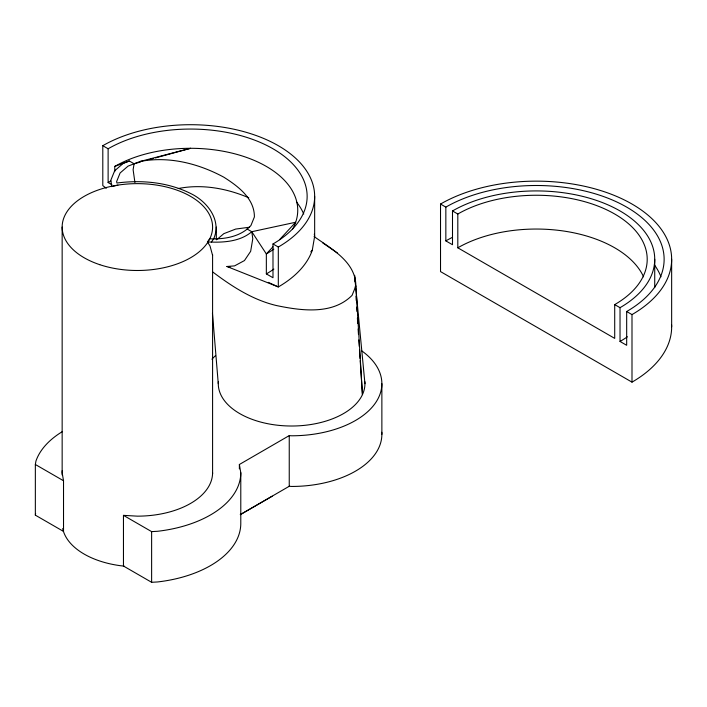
<?xml version="1.0" encoding="UTF-8"?>
<svg xmlns="http://www.w3.org/2000/svg" width="707" height="707" viewBox="0 0 707 707"><rect width="100%" height="100%" fill="white"/><g stroke="black" fill="none" stroke-linecap="round" stroke-linejoin="round"><path stroke-width="1.06" d="M140.499 162.027L134.109 163.777L133.11 169.68L134.922 182.459M62.243 470.597A75.216 43.427 0 0 0 62.154 472.727L63.524 480.76L63.524 531.425L35.35 515.156L35.35 464.49L35.933 461.079A103.425 59.706 0 0 1 62.357 431.615M35.35 515.156L35.642 513.45M246.999 228.953L251.78 231.71L252.779 238.772L250.658 251.321L244.445 260.574L234.556 265.885L226.92 266.486L278.311 286.945A124.105 71.654 0 0 0 312.273 250.26L314.659 236.279L314.659 196.36M213.594 238.948L213.655 238.869C221.6 221.114 208.468 203.254 193.214 194.823C169.954 182.406 142.796 179.613 116.929 183.025L116.611 181.611L120.11 172.968L128.064 166.118L139.924 161.523L190.554 148.302L155.407 157.935M314.076 236.536C331.212 248.802 355.798 261.758 355.868 285.973L352.077 295.34C332.493 315.092 301.147 310.7 276.419 305.539C252.54 299.856 231.94 286.459 212.604 271.877M212.586 255.395L210.023 246.009L207.434 241.918L210.023 238.312M211.358 242.077L213.655 238.869M272.946 246.805L266.345 253.937L266.345 273.901L272.99 277.736L272.99 243.959A116.584 67.306 0 0 0 272.99 148.77A116.584 67.306 0 0 0 108.118 148.77L102.798 145.695L102.798 185.614L106.28 188.248M279.539 239.682L295.676 222.254L251.78 231.71C239.823 241.918 222.511 242.757 207.434 241.918M310.797 251.851L312.273 250.26M217.429 239.152L223.792 233.672L235.661 229.077L249.571 227.203M239.381 468.9L239.381 464.49L289.243 435.609L291.602 435.786A90.257 52.115 0 0 0 373.013 406.18A90.257 52.115 0 0 0 361.922 350.999M240.327 514.616L289.243 486.275L291.602 486.451A90.257 52.115 0 0 0 381.798 432.26M240.327 514.616L272.213 496.208M134.109 163.777L129.328 161.01L123.274 163.352L114.658 170.776L110.866 180.144L111.653 186.613L117.901 185.119M114.764 171.677L114.764 166.419L129.328 161.01M150.087 159.393L153.278 158.518M139.924 161.523C168.62 155.876 198.446 163.485 223.792 177.174C237.932 186.127 254.547 198.437 254.396 216.943L250.897 225.586C240.583 236.872 224.269 239.443 209.67 238.789M178.226 188.548C201.955 183.811 226.735 188.38 248.767 197.748M240.787 472.727L240.787 523.392A103.425 59.706 0 0 1 157.546 581.958L151.625 582.294L123.46 566.024L123.46 515.359L151.625 531.62L157.546 531.284A103.425 59.706 0 0 0 240.787 472.727L239.381 464.49M123.46 515.359L137.37 516.154A75.216 43.427 0 0 0 212.586 472.727M226.92 266.486L230.067 267.078M268.351 282.367L278.311 286.945L278.311 247.026A124.105 71.654 0 0 0 278.311 145.695A124.105 71.654 0 0 0 102.798 145.695M671.606 324.831A135.391 78.168 0 0 1 631.996 382.142L440.523 271.594L440.523 204.04L445.843 207.116A127.87 73.82 0 0 1 626.676 207.116A127.87 73.82 0 0 1 626.676 311.513L626.676 345.29L620.03 341.454L620.03 307.678A118.467 68.393 0 0 0 620.03 210.951A118.467 68.393 0 0 0 452.498 210.951L452.498 244.728L445.843 240.893L445.843 207.116M452.498 210.951L457.809 214.018A110.946 64.054 0 0 1 614.71 214.018A110.946 64.054 0 0 1 614.71 304.602L614.71 338.388L457.809 247.803L457.809 214.018M614.71 304.602L620.03 307.678M626.676 311.513L631.996 314.588L631.996 382.142M272.99 243.959L278.311 247.026M108.118 148.77L108.118 182.547L111.918 184.739M35.35 464.49L63.524 480.76M322.719 242.881L337.416 253M251.78 231.71L266.345 253.937A107.181 61.88 0 0 0 273.848 249.12M314.297 234.132L314.659 236.279M364.945 383.671L354.569 275.306L355.002 281.872M212.445 313.325L218.269 383.671M355.294 286.255L355.435 288.438M355.939 296.1L356.231 300.484M356.664 307.05L356.955 311.433M357.389 318L357.751 323.47M358.113 328.949L358.467 334.42M358.829 339.899L359.262 346.465M359.483 349.744L360.057 358.502M360.208 360.694L362.444 394.63L355.868 285.973M671.65 259.31L671.65 326.873M654.726 259.31L654.726 287.643M381.868 383.671L381.868 434.345M289.243 435.609L289.243 486.275M216.342 227.071L216.342 239.797M212.586 254.608L212.586 473.823M151.625 531.62L151.625 582.294M62.154 227.071L62.154 474.918M124.291 566.157A75.216 43.427 0 0 1 62.684 528.544M440.523 204.04A135.391 78.168 0 0 1 631.996 204.04A135.391 78.168 0 0 1 631.996 314.588M445.843 240.893A127.87 73.82 0 0 1 452.259 237.437M654.399 264.842A127.87 73.82 0 0 1 660.974 276.808M627.401 336.788A118.467 68.393 0 0 1 620.03 341.454M457.809 247.803A110.946 64.054 0 0 1 565.247 231.269A110.946 64.054 0 0 1 643.573 276.835M211.923 359.2A90.257 52.115 0 0 1 215.591 355.577M364.856 381.674A73.334 42.34 0 0 1 291.602 426.012A73.334 42.34 0 0 1 218.357 381.674M108.118 182.547A116.584 67.306 0 0 1 110.849 181.019M296.436 201.963A116.584 67.306 0 0 1 303.754 214.035M273.848 269.084A107.181 61.88 0 0 1 266.345 273.901M114.764 166.419A107.181 61.88 0 0 1 246.407 157.369A107.181 61.88 0 0 1 292.601 229.112M99.758 264.674A75.216 43.427 0 0 0 212.586 227.071A75.216 43.427 0 0 0 99.758 189.458A75.216 43.427 0 0 0 99.758 264.674"/></g></svg>
